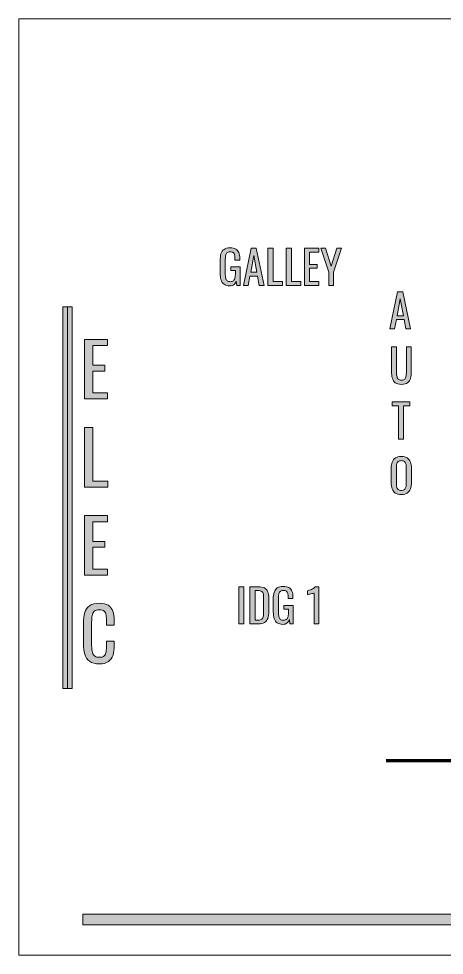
# Model space of a CAD drawing. Header units: inches. Extents: x 290.3 to 322.7, y 391.4 to 401.6.
# Drawn here: x 290.25 to 294.89, y 391.4 to 401.6 of the extents above; entities that cross this region are included whole.
import ezdxf

# ---------------------------------------------------------------- set-up
doc = ezdxf.new("R2010")
doc.units = ezdxf.units.IN
doc.header["$MEASUREMENT"] = 0
for name, color, linetype in [('Elec_Holes v6_0', 7, 'Continuous'), ('LINES', 7, 'Continuous'), ('TEXT', 7, 'Continuous')]:
    doc.layers.add(name, color=color, linetype=linetype)

# ---------------------------------------------------------------- blocks, each defined once
blk = doc.blocks.new('block 56')
at = {"layer": 'Elec_Holes v6_0', "lineweight": 0}
blk.add_lwpolyline([(290.25, 401.6), (290.25, 391.4)], dxfattribs=at)
blk = doc.blocks.new('block 63')
at = {"layer": 'Elec_Holes v6_0', "lineweight": 0}
blk.add_lwpolyline([(290.25, 401.6), (322.75, 401.6)], dxfattribs=at)
blk = doc.blocks.new('block 65')
at = {"layer": 'Elec_Holes v6_0', "lineweight": 0}
blk.add_lwpolyline([(290.25, 391.4), (322.75, 391.4)], dxfattribs=at)
blk = doc.blocks.new('block 256')
at = {"layer": 'LINES'}
h = blk.add_hatch(color=7, dxfattribs=at)
h.dxf.hatch_style = 2
h.paths.add_polyline_path([(290.831, 394.304), (290.731, 394.304), (290.731, 398.461), (290.831, 398.461)])
at = {"layer": 'LINES', "lineweight": 0}
for points in [[(290.831, 394.304), (290.731, 394.304), (290.731, 398.461), (290.831, 398.461), (290.831, 394.304)], [(290.781, 398.462), (290.781, 394.304)]]:
    blk.add_lwpolyline(points, dxfattribs=at)
blk = doc.blocks.new('block 277')
at = {"layer": 'TEXT'}
h = blk.add_hatch(color=7, dxfattribs=at)
h.dxf.hatch_style = 2
edge = h.paths.add_edge_path()
edge.add_spline(control_points=[(292.55, 398.691), (292.524, 398.691), (292.504, 398.697), (292.489, 398.708), (292.474, 398.718), (292.463, 398.734), (292.456, 398.755), (292.449, 398.775), (292.446, 398.8), (292.446, 398.829), (292.446, 398.829), (292.446, 398.965), (292.446, 398.965), (292.446, 398.995), (292.449, 399.02), (292.455, 399.041), (292.461, 399.062), (292.472, 399.077), (292.488, 399.088), (292.504, 399.099), (292.526, 399.105), (292.554, 399.105), (292.58, 399.105), (292.6, 399.101), (292.616, 399.092), (292.631, 399.083), (292.643, 399.07), (292.649, 399.053), (292.656, 399.036), (292.66, 399.014), (292.66, 398.987), (292.66, 398.987), (292.66, 398.972), (292.66, 398.972), (292.66, 398.972), (292.607, 398.972), (292.607, 398.972), (292.607, 398.972), (292.607, 398.984), (292.607, 398.984), (292.607, 399.002), (292.605, 399.017), (292.604, 399.027), (292.601, 399.039), (292.596, 399.047), (292.589, 399.053), (292.582, 399.058), (292.571, 399.061), (292.555, 399.061), (292.539, 399.061), (292.527, 399.057), (292.519, 399.049), (292.512, 399.042), (292.507, 399.031), (292.505, 399.018), (292.503, 399.005), (292.502, 398.99), (292.502, 398.973), (292.502, 398.973), (292.502, 398.823), (292.502, 398.823), (292.502, 398.804), (292.504, 398.788), (292.507, 398.775), (292.509, 398.762), (292.515, 398.752), (292.523, 398.746), (292.531, 398.739), (292.542, 398.736), (292.557, 398.736), (292.572, 398.736), (292.583, 398.74), (292.591, 398.747), (292.599, 398.754), (292.604, 398.764), (292.607, 398.778), (292.61, 398.792), (292.612, 398.809), (292.612, 398.829), (292.612, 398.829), (292.612, 398.857), (292.612, 398.857), (292.612, 398.857), (292.561, 398.857), (292.561, 398.857), (292.561, 398.857), (292.561, 398.897), (292.561, 398.897), (292.561, 398.897), (292.663, 398.897), (292.663, 398.897), (292.663, 398.897), (292.663, 398.696), (292.663, 398.696), (292.663, 398.696), (292.627, 398.696), (292.627, 398.696), (292.627, 398.696), (292.622, 398.743), (292.622, 398.743), (292.617, 398.728), (292.608, 398.715), (292.597, 398.706), (292.585, 398.696), (292.57, 398.691), (292.55, 398.691)], knot_values=[0, 0, 0, 0, 1, 1, 1, 2, 2, 2, 3, 3, 3, 4, 4, 4, 5, 5, 5, 6, 6, 6, 7, 7, 7, 8, 8, 8, 9, 9, 9, 10, 10, 10, 11, 11, 11, 12, 12, 12, 13, 13, 13, 14, 14, 14, 15, 15, 15, 16, 16, 16, 17, 17, 17, 18, 18, 18, 19, 19, 19, 20, 20, 20, 21, 21, 21, 22, 22, 22, 23, 23, 23, 24, 24, 24, 25, 25, 25, 26, 26, 26, 27, 27, 27, 28, 28, 28, 29, 29, 29, 30, 30, 30, 31, 31, 31, 32, 32, 32, 33, 33, 33, 34, 34, 34, 35, 35, 35, 35], degree=3, periodic=0)
h = blk.add_hatch(color=7, dxfattribs=at)
h.dxf.hatch_style = 2
h.paths.add_polyline_path([(292.699, 398.696), (292.785, 399.101), (292.839, 399.101), (292.926, 398.696), (292.873, 398.696), (292.854, 398.798), (292.771, 398.798), (292.752, 398.696)])
h.paths.add_polyline_path([(292.779, 398.839), (292.847, 398.839), (292.812, 399.021)])
h = blk.add_hatch(color=7, dxfattribs=at)
h.dxf.hatch_style = 2
h.paths.add_polyline_path([(292.967, 398.696), (292.967, 399.101), (293.023, 399.101), (293.023, 398.737), (293.127, 398.737), (293.127, 398.696)])
h = blk.add_hatch(color=7, dxfattribs=at)
h.dxf.hatch_style = 2
h.paths.add_polyline_path([(293.166, 398.696), (293.166, 399.101), (293.222, 399.101), (293.222, 398.737), (293.325, 398.737), (293.325, 398.696)])
h = blk.add_hatch(color=7, dxfattribs=at)
h.dxf.hatch_style = 2
h.paths.add_polyline_path([(293.364, 398.696), (293.364, 399.101), (293.521, 399.101), (293.521, 399.059), (293.42, 399.059), (293.42, 398.925), (293.502, 398.925), (293.502, 398.885), (293.42, 398.885), (293.42, 398.737), (293.522, 398.737), (293.522, 398.696)])
h = blk.add_hatch(color=7, dxfattribs=at)
h.dxf.hatch_style = 2
h.paths.add_polyline_path([(293.629, 398.696), (293.629, 398.839), (293.542, 399.101), (293.594, 399.101), (293.656, 398.906), (293.717, 399.101), (293.77, 399.101), (293.683, 398.839), (293.683, 398.696)])
at = {"layer": 'TEXT', "lineweight": 0}
for points in [[(292.699, 398.696), (292.785, 399.101), (292.839, 399.101), (292.926, 398.696), (292.873, 398.696), (292.854, 398.798), (292.771, 398.798), (292.752, 398.696), (292.699, 398.696)], [(292.967, 398.696), (292.967, 399.101), (293.023, 399.101), (293.023, 398.737), (293.127, 398.737), (293.127, 398.696), (292.967, 398.696)], [(293.166, 398.696), (293.166, 399.101), (293.222, 399.101), (293.222, 398.737), (293.325, 398.737), (293.325, 398.696), (293.166, 398.696)], [(293.364, 398.696), (293.364, 399.101), (293.521, 399.101), (293.521, 399.059), (293.42, 399.059), (293.42, 398.925), (293.502, 398.925), (293.502, 398.885), (293.42, 398.885), (293.42, 398.737), (293.522, 398.737), (293.522, 398.696), (293.364, 398.696)], [(293.629, 398.696), (293.629, 398.839), (293.542, 399.101), (293.594, 399.101), (293.656, 398.906), (293.717, 399.101), (293.77, 399.101), (293.683, 398.839), (293.683, 398.696), (293.629, 398.696)], [(292.779, 398.839), (292.847, 398.839), (292.812, 399.021), (292.779, 398.839)]]:
    blk.add_lwpolyline(points, dxfattribs=at)
blk.add_open_spline([(292.55, 398.691), (292.524, 398.691), (292.504, 398.697), (292.489, 398.708), (292.474, 398.718), (292.463, 398.734), (292.456, 398.755), (292.449, 398.775), (292.446, 398.8), (292.446, 398.829), (292.446, 398.829), (292.446, 398.965), (292.446, 398.965), (292.446, 398.995), (292.449, 399.02), (292.455, 399.041), (292.461, 399.062), (292.472, 399.077), (292.488, 399.088), (292.504, 399.099), (292.526, 399.105), (292.554, 399.105), (292.58, 399.105), (292.6, 399.101), (292.616, 399.092), (292.631, 399.083), (292.643, 399.07), (292.649, 399.053), (292.656, 399.036), (292.66, 399.014), (292.66, 398.987), (292.66, 398.987), (292.66, 398.972), (292.66, 398.972), (292.66, 398.972), (292.607, 398.972), (292.607, 398.972), (292.607, 398.972), (292.607, 398.984), (292.607, 398.984), (292.607, 399.002), (292.605, 399.017), (292.604, 399.027), (292.601, 399.039), (292.596, 399.047), (292.589, 399.053), (292.582, 399.058), (292.571, 399.061), (292.555, 399.061), (292.539, 399.061), (292.527, 399.057), (292.519, 399.049), (292.512, 399.042), (292.507, 399.031), (292.505, 399.018), (292.503, 399.005), (292.502, 398.99), (292.502, 398.973), (292.502, 398.973), (292.502, 398.823), (292.502, 398.823), (292.502, 398.804), (292.504, 398.788), (292.507, 398.775), (292.509, 398.762), (292.515, 398.752), (292.523, 398.746), (292.531, 398.739), (292.542, 398.736), (292.557, 398.736), (292.572, 398.736), (292.583, 398.74), (292.591, 398.747), (292.599, 398.754), (292.604, 398.764), (292.607, 398.778), (292.61, 398.792), (292.612, 398.809), (292.612, 398.829), (292.612, 398.829), (292.612, 398.857), (292.612, 398.857), (292.612, 398.857), (292.561, 398.857), (292.561, 398.857), (292.561, 398.857), (292.561, 398.897), (292.561, 398.897), (292.561, 398.897), (292.663, 398.897), (292.663, 398.897), (292.663, 398.897), (292.663, 398.696), (292.663, 398.696), (292.663, 398.696), (292.627, 398.696), (292.627, 398.696), (292.627, 398.696), (292.622, 398.743), (292.622, 398.743), (292.617, 398.728), (292.608, 398.715), (292.597, 398.706), (292.585, 398.696), (292.57, 398.691), (292.55, 398.691)], degree=3, knots=[0, 0, 0, 0, 1, 1, 1, 2, 2, 2, 3, 3, 3, 4, 4, 4, 5, 5, 5, 6, 6, 6, 7, 7, 7, 8, 8, 8, 9, 9, 9, 10, 10, 10, 11, 11, 11, 12, 12, 12, 13, 13, 13, 14, 14, 14, 15, 15, 15, 16, 16, 16, 17, 17, 17, 18, 18, 18, 19, 19, 19, 20, 20, 20, 21, 21, 21, 22, 22, 22, 23, 23, 23, 24, 24, 24, 25, 25, 25, 26, 26, 26, 27, 27, 27, 28, 28, 28, 29, 29, 29, 30, 30, 30, 31, 31, 31, 32, 32, 32, 33, 33, 33, 34, 34, 34, 35, 35, 35, 35], dxfattribs=at)
blk = doc.blocks.new('block 278')
at = {"layer": 'TEXT'}
h = blk.add_hatch(color=7, dxfattribs=at)
h.dxf.hatch_style = 2
h.paths.add_polyline_path([(290.966, 397.46), (290.966, 398.108), (291.218, 398.108), (291.218, 398.041), (291.057, 398.041), (291.057, 397.826), (291.187, 397.826), (291.187, 397.762), (291.057, 397.762), (291.057, 397.525), (291.219, 397.525), (291.219, 397.46)])
h = blk.add_hatch(color=7, dxfattribs=at)
h.dxf.hatch_style = 2
h.paths.add_polyline_path([(290.966, 396.5), (290.966, 397.148), (291.057, 397.148), (291.057, 396.565), (291.223, 396.565), (291.223, 396.5)])
h = blk.add_hatch(color=7, dxfattribs=at)
h.dxf.hatch_style = 2
h.paths.add_polyline_path([(290.966, 395.54), (290.966, 396.188), (291.218, 396.188), (291.218, 396.121), (291.057, 396.121), (291.057, 395.906), (291.187, 395.906), (291.187, 395.843), (291.057, 395.843), (291.057, 395.605), (291.219, 395.605), (291.219, 395.54)])
h = blk.add_hatch(color=7, dxfattribs=at)
h.dxf.hatch_style = 2
edge = h.paths.add_edge_path()
edge.add_spline(control_points=[(291.129, 394.573), (291.083, 394.573), (291.047, 394.583), (291.022, 394.602), (290.997, 394.621), (290.979, 394.647), (290.969, 394.68), (290.959, 394.712), (290.955, 394.748), (290.955, 394.788), (290.955, 394.788), (290.955, 395.018), (290.955, 395.018), (290.955, 395.061), (290.959, 395.099), (290.969, 395.132), (290.979, 395.164), (290.997, 395.189), (291.022, 395.207), (291.047, 395.225), (291.083, 395.234), (291.129, 395.234), (291.169, 395.234), (291.202, 395.227), (291.225, 395.212), (291.249, 395.196), (291.266, 395.175), (291.276, 395.147), (291.287, 395.12), (291.292, 395.087), (291.292, 395.048), (291.292, 395.048), (291.292, 394.996), (291.292, 394.996), (291.292, 394.996), (291.207, 394.996), (291.207, 394.996), (291.207, 394.996), (291.207, 395.042), (291.207, 395.042), (291.207, 395.066), (291.205, 395.087), (291.203, 395.105), (291.2, 395.124), (291.194, 395.139), (291.183, 395.148), (291.172, 395.158), (291.155, 395.163), (291.129, 395.163), (291.104, 395.163), (291.085, 395.158), (291.074, 395.147), (291.062, 395.136), (291.054, 395.121), (291.051, 395.101), (291.047, 395.081), (291.045, 395.058), (291.045, 395.03), (291.045, 395.03), (291.045, 394.773), (291.045, 394.773), (291.045, 394.741), (291.048, 394.716), (291.054, 394.696), (291.059, 394.678), (291.068, 394.664), (291.08, 394.656), (291.092, 394.648), (291.109, 394.645), (291.129, 394.645), (291.154, 394.645), (291.172, 394.649), (291.183, 394.661), (291.193, 394.672), (291.2, 394.687), (291.203, 394.706), (291.205, 394.726), (291.207, 394.747), (291.207, 394.773), (291.207, 394.773), (291.207, 394.821), (291.207, 394.821), (291.207, 394.821), (291.292, 394.821), (291.292, 394.821), (291.292, 394.821), (291.292, 394.773), (291.292, 394.773), (291.292, 394.733), (291.287, 394.699), (291.278, 394.669), (291.268, 394.639), (291.251, 394.615), (291.228, 394.599), (291.205, 394.581), (291.171, 394.573), (291.129, 394.573)], knot_values=[0, 0, 0, 0, 1, 1, 1, 2, 2, 2, 3, 3, 3, 4, 4, 4, 5, 5, 5, 6, 6, 6, 7, 7, 7, 8, 8, 8, 9, 9, 9, 10, 10, 10, 11, 11, 11, 12, 12, 12, 13, 13, 13, 14, 14, 14, 15, 15, 15, 16, 16, 16, 17, 17, 17, 18, 18, 18, 19, 19, 19, 20, 20, 20, 21, 21, 21, 22, 22, 22, 23, 23, 23, 24, 24, 24, 25, 25, 25, 26, 26, 26, 27, 27, 27, 28, 28, 28, 29, 29, 29, 30, 30, 30, 31, 31, 31, 32, 32, 32, 32], degree=3, periodic=0)
at = {"layer": 'TEXT', "lineweight": 0}
for points in [[(290.966, 397.46), (290.966, 398.108), (291.218, 398.108), (291.218, 398.041), (291.057, 398.041), (291.057, 397.826), (291.187, 397.826), (291.187, 397.762), (291.057, 397.762), (291.057, 397.525), (291.219, 397.525), (291.219, 397.46), (290.966, 397.46)], [(290.966, 396.5), (290.966, 397.148), (291.057, 397.148), (291.057, 396.565), (291.223, 396.565), (291.223, 396.5), (290.966, 396.5)], [(290.966, 395.54), (290.966, 396.188), (291.218, 396.188), (291.218, 396.121), (291.057, 396.121), (291.057, 395.906), (291.187, 395.906), (291.187, 395.843), (291.057, 395.843), (291.057, 395.605), (291.219, 395.605), (291.219, 395.54), (290.966, 395.54)]]:
    blk.add_lwpolyline(points, dxfattribs=at)
blk.add_open_spline([(291.129, 394.573), (291.083, 394.573), (291.047, 394.583), (291.022, 394.602), (290.997, 394.621), (290.979, 394.647), (290.969, 394.68), (290.959, 394.712), (290.955, 394.748), (290.955, 394.788), (290.955, 394.788), (290.955, 395.018), (290.955, 395.018), (290.955, 395.061), (290.959, 395.099), (290.969, 395.132), (290.979, 395.164), (290.997, 395.189), (291.022, 395.207), (291.047, 395.225), (291.083, 395.234), (291.129, 395.234), (291.169, 395.234), (291.202, 395.227), (291.225, 395.212), (291.249, 395.196), (291.266, 395.175), (291.276, 395.147), (291.287, 395.12), (291.292, 395.087), (291.292, 395.048), (291.292, 395.048), (291.292, 394.996), (291.292, 394.996), (291.292, 394.996), (291.207, 394.996), (291.207, 394.996), (291.207, 394.996), (291.207, 395.042), (291.207, 395.042), (291.207, 395.066), (291.205, 395.087), (291.203, 395.105), (291.2, 395.124), (291.194, 395.139), (291.183, 395.148), (291.172, 395.158), (291.155, 395.163), (291.129, 395.163), (291.104, 395.163), (291.085, 395.158), (291.074, 395.147), (291.062, 395.136), (291.054, 395.121), (291.051, 395.101), (291.047, 395.081), (291.045, 395.058), (291.045, 395.03), (291.045, 395.03), (291.045, 394.773), (291.045, 394.773), (291.045, 394.741), (291.048, 394.716), (291.054, 394.696), (291.059, 394.678), (291.068, 394.664), (291.08, 394.656), (291.092, 394.648), (291.109, 394.645), (291.129, 394.645), (291.154, 394.645), (291.172, 394.649), (291.183, 394.661), (291.193, 394.672), (291.2, 394.687), (291.203, 394.706), (291.205, 394.726), (291.207, 394.747), (291.207, 394.773), (291.207, 394.773), (291.207, 394.821), (291.207, 394.821), (291.207, 394.821), (291.292, 394.821), (291.292, 394.821), (291.292, 394.821), (291.292, 394.773), (291.292, 394.773), (291.292, 394.733), (291.287, 394.699), (291.278, 394.669), (291.268, 394.639), (291.251, 394.615), (291.228, 394.599), (291.205, 394.581), (291.171, 394.573), (291.129, 394.573)], degree=3, knots=[0, 0, 0, 0, 1, 1, 1, 2, 2, 2, 3, 3, 3, 4, 4, 4, 5, 5, 5, 6, 6, 6, 7, 7, 7, 8, 8, 8, 9, 9, 9, 10, 10, 10, 11, 11, 11, 12, 12, 12, 13, 13, 13, 14, 14, 14, 15, 15, 15, 16, 16, 16, 17, 17, 17, 18, 18, 18, 19, 19, 19, 20, 20, 20, 21, 21, 21, 22, 22, 22, 23, 23, 23, 24, 24, 24, 25, 25, 25, 26, 26, 26, 27, 27, 27, 28, 28, 28, 29, 29, 29, 30, 30, 30, 31, 31, 31, 32, 32, 32, 32], dxfattribs=at)
blk = doc.blocks.new('block 301')
at = {"layer": 'TEXT'}
h = blk.add_hatch(color=7, dxfattribs=at)
h.dxf.hatch_style = 2
h.paths.add_polyline_path([(292.648, 395.009), (292.648, 395.414), (292.704, 395.414), (292.704, 395.009)])
h = blk.add_hatch(color=7, dxfattribs=at)
h.dxf.hatch_style = 2
edge = h.paths.add_edge_path()
edge.add_spline(control_points=[(292.77, 395.009), (292.77, 395.009), (292.77, 395.414), (292.77, 395.414), (292.77, 395.414), (292.857, 395.414), (292.857, 395.414), (292.887, 395.414), (292.911, 395.409), (292.929, 395.4), (292.946, 395.391), (292.958, 395.377), (292.966, 395.359), (292.974, 395.341), (292.977, 395.317), (292.977, 395.291), (292.977, 395.291), (292.977, 395.142), (292.977, 395.142), (292.977, 395.113), (292.974, 395.089), (292.966, 395.069), (292.958, 395.05), (292.946, 395.034), (292.93, 395.024), (292.913, 395.014), (292.89, 395.009), (292.862, 395.009), (292.862, 395.009), (292.77, 395.009), (292.77, 395.009)], knot_values=[0, 0, 0, 0, 1, 1, 1, 2, 2, 2, 3, 3, 3, 4, 4, 4, 5, 5, 5, 6, 6, 6, 7, 7, 7, 8, 8, 8, 9, 9, 9, 10, 10, 10, 10], degree=3, periodic=0)
edge = h.paths.add_edge_path()
edge.add_spline(control_points=[(292.826, 395.05), (292.826, 395.05), (292.858, 395.05), (292.858, 395.05), (292.878, 395.05), (292.893, 395.054), (292.902, 395.062), (292.911, 395.069), (292.916, 395.081), (292.917, 395.097), (292.919, 395.112), (292.92, 395.13), (292.92, 395.152), (292.92, 395.152), (292.92, 395.283), (292.92, 395.283), (292.92, 395.305), (292.919, 395.321), (292.917, 395.335), (292.914, 395.348), (292.908, 395.357), (292.899, 395.363), (292.89, 395.369), (292.875, 395.372), (292.856, 395.372), (292.856, 395.372), (292.826, 395.372), (292.826, 395.372), (292.826, 395.372), (292.826, 395.05), (292.826, 395.05)], knot_values=[0, 0, 0, 0, 1, 1, 1, 2, 2, 2, 3, 3, 3, 4, 4, 4, 5, 5, 5, 6, 6, 6, 7, 7, 7, 8, 8, 8, 9, 9, 9, 10, 10, 10, 10], degree=3, periodic=0)
h = blk.add_hatch(color=7, dxfattribs=at)
h.dxf.hatch_style = 2
edge = h.paths.add_edge_path()
edge.add_spline(control_points=[(293.129, 395.004), (293.104, 395.004), (293.084, 395.01), (293.069, 395.021), (293.054, 395.031), (293.042, 395.047), (293.036, 395.067), (293.029, 395.088), (293.025, 395.113), (293.025, 395.142), (293.025, 395.142), (293.025, 395.277), (293.025, 395.277), (293.025, 395.308), (293.028, 395.332), (293.035, 395.354), (293.041, 395.374), (293.052, 395.39), (293.068, 395.401), (293.083, 395.412), (293.105, 395.418), (293.134, 395.418), (293.159, 395.418), (293.18, 395.413), (293.195, 395.404), (293.211, 395.396), (293.222, 395.383), (293.229, 395.366), (293.236, 395.349), (293.239, 395.326), (293.239, 395.3), (293.239, 395.3), (293.239, 395.284), (293.239, 395.284), (293.239, 395.284), (293.187, 395.284), (293.187, 395.284), (293.187, 395.284), (293.187, 395.297), (293.187, 395.297), (293.187, 395.314), (293.185, 395.329), (293.183, 395.34), (293.181, 395.352), (293.176, 395.359), (293.169, 395.365), (293.162, 395.371), (293.15, 395.373), (293.135, 395.373), (293.118, 395.373), (293.106, 395.37), (293.099, 395.362), (293.091, 395.354), (293.086, 395.344), (293.084, 395.331), (293.083, 395.317), (293.082, 395.303), (293.082, 395.286), (293.082, 395.286), (293.082, 395.136), (293.082, 395.136), (293.082, 395.116), (293.083, 395.101), (293.086, 395.088), (293.089, 395.074), (293.094, 395.064), (293.103, 395.059), (293.11, 395.052), (293.122, 395.049), (293.136, 395.049), (293.151, 395.049), (293.163, 395.053), (293.17, 395.06), (293.178, 395.066), (293.184, 395.077), (293.187, 395.091), (293.19, 395.104), (293.191, 395.121), (293.191, 395.142), (293.191, 395.142), (293.191, 395.17), (293.191, 395.17), (293.191, 395.17), (293.14, 395.17), (293.14, 395.17), (293.14, 395.17), (293.14, 395.21), (293.14, 395.21), (293.14, 395.21), (293.243, 395.21), (293.243, 395.21), (293.243, 395.21), (293.243, 395.009), (293.243, 395.009), (293.243, 395.009), (293.207, 395.009), (293.207, 395.009), (293.207, 395.009), (293.202, 395.056), (293.202, 395.056), (293.196, 395.041), (293.188, 395.028), (293.176, 395.019), (293.165, 395.009), (293.149, 395.004), (293.129, 395.004)], knot_values=[0, 0, 0, 0, 1, 1, 1, 2, 2, 2, 3, 3, 3, 4, 4, 4, 5, 5, 5, 6, 6, 6, 7, 7, 7, 8, 8, 8, 9, 9, 9, 10, 10, 10, 11, 11, 11, 12, 12, 12, 13, 13, 13, 14, 14, 14, 15, 15, 15, 16, 16, 16, 17, 17, 17, 18, 18, 18, 19, 19, 19, 20, 20, 20, 21, 21, 21, 22, 22, 22, 23, 23, 23, 24, 24, 24, 25, 25, 25, 26, 26, 26, 27, 27, 27, 28, 28, 28, 29, 29, 29, 30, 30, 30, 31, 31, 31, 32, 32, 32, 33, 33, 33, 34, 34, 34, 35, 35, 35, 35], degree=3, periodic=0)
h = blk.add_hatch(color=7, dxfattribs=at)
h.dxf.hatch_style = 2
edge = h.paths.add_edge_path()
edge.add_spline(control_points=[(293.469, 395.009), (293.469, 395.009), (293.469, 395.344), (293.469, 395.344), (293.468, 395.344), (293.465, 395.343), (293.458, 395.341), (293.45, 395.34), (293.442, 395.338), (293.433, 395.336), (293.424, 395.334), (293.417, 395.333), (293.409, 395.331), (293.402, 395.33), (293.398, 395.329), (293.398, 395.329), (293.398, 395.329), (293.398, 395.37), (293.398, 395.37), (293.404, 395.371), (293.411, 395.373), (293.418, 395.376), (293.426, 395.378), (293.433, 395.381), (293.441, 395.384), (293.449, 395.388), (293.457, 395.392), (293.463, 395.396), (293.471, 395.401), (293.477, 395.407), (293.482, 395.414), (293.482, 395.414), (293.522, 395.414), (293.522, 395.414), (293.522, 395.414), (293.522, 395.009), (293.522, 395.009), (293.522, 395.009), (293.469, 395.009), (293.469, 395.009)], knot_values=[0, 0, 0, 0, 1, 1, 1, 2, 2, 2, 3, 3, 3, 4, 4, 4, 5, 5, 5, 6, 6, 6, 7, 7, 7, 8, 8, 8, 9, 9, 9, 10, 10, 10, 11, 11, 11, 12, 12, 12, 13, 13, 13, 13], degree=3, periodic=0)
at = {"layer": 'TEXT', "lineweight": 0}
blk.add_lwpolyline([(292.648, 395.009), (292.648, 395.414), (292.704, 395.414), (292.704, 395.009), (292.648, 395.009)], dxfattribs=at)
for points, knots in [([(292.77, 395.009), (292.77, 395.009), (292.77, 395.414), (292.77, 395.414), (292.77, 395.414), (292.857, 395.414), (292.857, 395.414), (292.887, 395.414), (292.911, 395.409), (292.929, 395.4), (292.946, 395.391), (292.958, 395.377), (292.966, 395.359), (292.974, 395.341), (292.977, 395.317), (292.977, 395.291), (292.977, 395.291), (292.977, 395.142), (292.977, 395.142), (292.977, 395.113), (292.974, 395.089), (292.966, 395.069), (292.958, 395.05), (292.946, 395.034), (292.93, 395.024), (292.913, 395.014), (292.89, 395.009), (292.862, 395.009), (292.862, 395.009), (292.77, 395.009), (292.77, 395.009)], [0, 0, 0, 0, 1, 1, 1, 2, 2, 2, 3, 3, 3, 4, 4, 4, 5, 5, 5, 6, 6, 6, 7, 7, 7, 8, 8, 8, 9, 9, 9, 10, 10, 10, 10]), ([(292.826, 395.05), (292.826, 395.05), (292.858, 395.05), (292.858, 395.05), (292.878, 395.05), (292.893, 395.054), (292.902, 395.062), (292.911, 395.069), (292.916, 395.081), (292.917, 395.097), (292.919, 395.112), (292.92, 395.13), (292.92, 395.152), (292.92, 395.152), (292.92, 395.283), (292.92, 395.283), (292.92, 395.305), (292.919, 395.321), (292.917, 395.335), (292.914, 395.348), (292.908, 395.357), (292.899, 395.363), (292.89, 395.369), (292.875, 395.372), (292.856, 395.372), (292.856, 395.372), (292.826, 395.372), (292.826, 395.372), (292.826, 395.372), (292.826, 395.05), (292.826, 395.05)], [0, 0, 0, 0, 1, 1, 1, 2, 2, 2, 3, 3, 3, 4, 4, 4, 5, 5, 5, 6, 6, 6, 7, 7, 7, 8, 8, 8, 9, 9, 9, 10, 10, 10, 10]), ([(293.129, 395.004), (293.104, 395.004), (293.084, 395.01), (293.069, 395.021), (293.054, 395.031), (293.042, 395.047), (293.036, 395.067), (293.029, 395.088), (293.025, 395.113), (293.025, 395.142), (293.025, 395.142), (293.025, 395.277), (293.025, 395.277), (293.025, 395.308), (293.028, 395.332), (293.035, 395.354), (293.041, 395.374), (293.052, 395.39), (293.068, 395.401), (293.083, 395.412), (293.105, 395.418), (293.134, 395.418), (293.159, 395.418), (293.18, 395.413), (293.195, 395.404), (293.211, 395.396), (293.222, 395.383), (293.229, 395.366), (293.236, 395.349), (293.239, 395.326), (293.239, 395.3), (293.239, 395.3), (293.239, 395.284), (293.239, 395.284), (293.239, 395.284), (293.187, 395.284), (293.187, 395.284), (293.187, 395.284), (293.187, 395.297), (293.187, 395.297), (293.187, 395.314), (293.185, 395.329), (293.183, 395.34), (293.181, 395.352), (293.176, 395.359), (293.169, 395.365), (293.162, 395.371), (293.15, 395.373), (293.135, 395.373), (293.118, 395.373), (293.106, 395.37), (293.099, 395.362), (293.091, 395.354), (293.086, 395.344), (293.084, 395.331), (293.083, 395.317), (293.082, 395.303), (293.082, 395.286), (293.082, 395.286), (293.082, 395.136), (293.082, 395.136), (293.082, 395.116), (293.083, 395.101), (293.086, 395.088), (293.089, 395.074), (293.094, 395.064), (293.103, 395.059), (293.11, 395.052), (293.122, 395.049), (293.136, 395.049), (293.151, 395.049), (293.163, 395.053), (293.17, 395.06), (293.178, 395.066), (293.184, 395.077), (293.187, 395.091), (293.19, 395.104), (293.191, 395.121), (293.191, 395.142), (293.191, 395.142), (293.191, 395.17), (293.191, 395.17), (293.191, 395.17), (293.14, 395.17), (293.14, 395.17), (293.14, 395.17), (293.14, 395.21), (293.14, 395.21), (293.14, 395.21), (293.243, 395.21), (293.243, 395.21), (293.243, 395.21), (293.243, 395.009), (293.243, 395.009), (293.243, 395.009), (293.207, 395.009), (293.207, 395.009), (293.207, 395.009), (293.202, 395.056), (293.202, 395.056), (293.196, 395.041), (293.188, 395.028), (293.176, 395.019), (293.165, 395.009), (293.149, 395.004), (293.129, 395.004)], [0, 0, 0, 0, 1, 1, 1, 2, 2, 2, 3, 3, 3, 4, 4, 4, 5, 5, 5, 6, 6, 6, 7, 7, 7, 8, 8, 8, 9, 9, 9, 10, 10, 10, 11, 11, 11, 12, 12, 12, 13, 13, 13, 14, 14, 14, 15, 15, 15, 16, 16, 16, 17, 17, 17, 18, 18, 18, 19, 19, 19, 20, 20, 20, 21, 21, 21, 22, 22, 22, 23, 23, 23, 24, 24, 24, 25, 25, 25, 26, 26, 26, 27, 27, 27, 28, 28, 28, 29, 29, 29, 30, 30, 30, 31, 31, 31, 32, 32, 32, 33, 33, 33, 34, 34, 34, 35, 35, 35, 35]), ([(293.469, 395.009), (293.469, 395.009), (293.469, 395.344), (293.469, 395.344), (293.468, 395.344), (293.465, 395.343), (293.458, 395.341), (293.45, 395.34), (293.442, 395.338), (293.433, 395.336), (293.424, 395.334), (293.417, 395.333), (293.409, 395.331), (293.402, 395.33), (293.398, 395.329), (293.398, 395.329), (293.398, 395.329), (293.398, 395.37), (293.398, 395.37), (293.404, 395.371), (293.411, 395.373), (293.418, 395.376), (293.426, 395.378), (293.433, 395.381), (293.441, 395.384), (293.449, 395.388), (293.457, 395.392), (293.463, 395.396), (293.471, 395.401), (293.477, 395.407), (293.482, 395.414), (293.482, 395.414), (293.522, 395.414), (293.522, 395.414), (293.522, 395.414), (293.522, 395.009), (293.522, 395.009), (293.522, 395.009), (293.469, 395.009), (293.469, 395.009)], [0, 0, 0, 0, 1, 1, 1, 2, 2, 2, 3, 3, 3, 4, 4, 4, 5, 5, 5, 6, 6, 6, 7, 7, 7, 8, 8, 8, 9, 9, 9, 10, 10, 10, 11, 11, 11, 12, 12, 12, 13, 13, 13, 13])]:
    blk.add_open_spline(points, degree=3, knots=knots, dxfattribs=at)
blk = doc.blocks.new('block 270')
at = {"layer": 'TEXT'}
h = blk.add_hatch(color=7, dxfattribs=at)
h.dxf.hatch_style = 2
h.paths.add_polyline_path([(307.771, 395.777), (307.856, 396.182), (307.911, 396.182), (307.997, 395.777), (307.944, 395.777), (307.926, 395.88), (307.843, 395.88), (307.823, 395.777)])
h.paths.add_polyline_path([(307.851, 395.92), (307.918, 395.92), (307.884, 396.103)])
h = blk.add_hatch(color=7, dxfattribs=at)
h.dxf.hatch_style = 2
edge = h.paths.add_edge_path()
edge.add_spline(control_points=[(307.897, 395.173), (307.867, 395.173), (307.845, 395.179), (307.829, 395.19), (307.813, 395.202), (307.803, 395.219), (307.798, 395.239), (307.792, 395.261), (307.789, 395.286), (307.789, 395.314), (307.789, 395.314), (307.789, 395.582), (307.789, 395.582), (307.789, 395.582), (307.843, 395.582), (307.843, 395.582), (307.843, 395.582), (307.843, 395.312), (307.843, 395.312), (307.843, 395.294), (307.844, 395.278), (307.847, 395.264), (307.849, 395.25), (307.854, 395.238), (307.861, 395.23), (307.869, 395.222), (307.881, 395.218), (307.897, 395.218), (307.913, 395.218), (307.925, 395.222), (307.933, 395.23), (307.94, 395.238), (307.945, 395.25), (307.947, 395.264), (307.95, 395.278), (307.951, 395.294), (307.951, 395.312), (307.951, 395.312), (307.951, 395.582), (307.951, 395.582), (307.951, 395.582), (308.005, 395.582), (308.005, 395.582), (308.005, 395.582), (308.005, 395.314), (308.005, 395.314), (308.005, 395.286), (308.002, 395.261), (307.996, 395.239), (307.99, 395.219), (307.979, 395.202), (307.964, 395.19), (307.949, 395.179), (307.927, 395.173), (307.897, 395.173)], knot_values=[0, 0, 0, 0, 1, 1, 1, 2, 2, 2, 3, 3, 3, 4, 4, 4, 5, 5, 5, 6, 6, 6, 7, 7, 7, 8, 8, 8, 9, 9, 9, 10, 10, 10, 11, 11, 11, 12, 12, 12, 13, 13, 13, 14, 14, 14, 15, 15, 15, 16, 16, 16, 17, 17, 17, 18, 18, 18, 18], degree=3, periodic=0)
h = blk.add_hatch(color=7, dxfattribs=at)
h.dxf.hatch_style = 2
h.paths.add_polyline_path([(307.864, 394.577), (307.864, 394.94), (307.796, 394.94), (307.796, 394.982), (307.987, 394.982), (307.987, 394.94), (307.921, 394.94), (307.921, 394.577)])
h = blk.add_hatch(color=7, dxfattribs=at)
h.dxf.hatch_style = 2
edge = h.paths.add_edge_path()
edge.add_spline(control_points=[(307.896, 393.974), (307.868, 393.974), (307.847, 393.979), (307.83, 393.989), (307.814, 394), (307.803, 394.016), (307.796, 394.035), (307.788, 394.055), (307.785, 394.078), (307.785, 394.104), (307.785, 394.104), (307.785, 394.258), (307.785, 394.258), (307.785, 394.285), (307.788, 394.308), (307.796, 394.327), (307.803, 394.347), (307.814, 394.361), (307.831, 394.371), (307.847, 394.381), (307.868, 394.387), (307.896, 394.387), (307.923, 394.387), (307.945, 394.381), (307.961, 394.371), (307.977, 394.36), (307.988, 394.346), (307.996, 394.327), (308.003, 394.308), (308.007, 394.285), (308.007, 394.258), (308.007, 394.258), (308.007, 394.104), (308.007, 394.104), (308.007, 394.078), (308.003, 394.055), (307.996, 394.035), (307.988, 394.016), (307.977, 394), (307.961, 393.989), (307.945, 393.979), (307.923, 393.974), (307.896, 393.974)], knot_values=[0, 0, 0, 0, 1, 1, 1, 2, 2, 2, 3, 3, 3, 4, 4, 4, 5, 5, 5, 6, 6, 6, 7, 7, 7, 8, 8, 8, 9, 9, 9, 10, 10, 10, 11, 11, 11, 12, 12, 12, 13, 13, 13, 14, 14, 14, 14], degree=3, periodic=0)
edge = h.paths.add_edge_path()
edge.add_spline(control_points=[(307.896, 394.018), (307.911, 394.018), (307.922, 394.021), (307.93, 394.027), (307.938, 394.033), (307.942, 394.042), (307.945, 394.053), (307.948, 394.064), (307.949, 394.077), (307.949, 394.092), (307.949, 394.092), (307.949, 394.27), (307.949, 394.27), (307.949, 394.285), (307.948, 394.298), (307.945, 394.309), (307.942, 394.319), (307.938, 394.328), (307.93, 394.334), (307.922, 394.34), (307.911, 394.342), (307.896, 394.342), (307.881, 394.342), (307.869, 394.34), (307.861, 394.334), (307.854, 394.328), (307.849, 394.319), (307.846, 394.309), (307.844, 394.298), (307.842, 394.285), (307.842, 394.27), (307.842, 394.27), (307.842, 394.092), (307.842, 394.092), (307.842, 394.077), (307.844, 394.064), (307.846, 394.053), (307.849, 394.042), (307.854, 394.033), (307.861, 394.027), (307.869, 394.021), (307.881, 394.018), (307.896, 394.018)], knot_values=[0, 0, 0, 0, 1, 1, 1, 2, 2, 2, 3, 3, 3, 4, 4, 4, 5, 5, 5, 6, 6, 6, 7, 7, 7, 8, 8, 8, 9, 9, 9, 10, 10, 10, 11, 11, 11, 12, 12, 12, 13, 13, 13, 14, 14, 14, 14], degree=3, periodic=0)
at = {"layer": 'TEXT', "lineweight": 0}
for points in [[(307.771, 395.777), (307.856, 396.182), (307.911, 396.182), (307.997, 395.777), (307.944, 395.777), (307.926, 395.88), (307.843, 395.88), (307.823, 395.777), (307.771, 395.777)], [(307.851, 395.92), (307.918, 395.92), (307.884, 396.103), (307.851, 395.92)], [(307.865, 394.577), (307.865, 394.94), (307.796, 394.94), (307.796, 394.982), (307.988, 394.982), (307.988, 394.94), (307.921, 394.94), (307.921, 394.577), (307.865, 394.577)]]:
    blk.add_lwpolyline(points, dxfattribs=at)
for points, knots in [([(307.897, 395.173), (307.867, 395.173), (307.845, 395.179), (307.829, 395.19), (307.813, 395.202), (307.803, 395.219), (307.798, 395.239), (307.792, 395.261), (307.789, 395.286), (307.789, 395.314), (307.789, 395.314), (307.789, 395.582), (307.789, 395.582), (307.789, 395.582), (307.843, 395.582), (307.843, 395.582), (307.843, 395.582), (307.843, 395.312), (307.843, 395.312), (307.843, 395.294), (307.844, 395.278), (307.847, 395.264), (307.849, 395.25), (307.854, 395.238), (307.861, 395.23), (307.869, 395.222), (307.881, 395.218), (307.897, 395.218), (307.913, 395.218), (307.925, 395.222), (307.933, 395.23), (307.94, 395.238), (307.945, 395.25), (307.947, 395.264), (307.95, 395.278), (307.951, 395.294), (307.951, 395.312), (307.951, 395.312), (307.951, 395.582), (307.951, 395.582), (307.951, 395.582), (308.005, 395.582), (308.005, 395.582), (308.005, 395.582), (308.005, 395.314), (308.005, 395.314), (308.005, 395.286), (308.002, 395.261), (307.996, 395.239), (307.99, 395.219), (307.979, 395.202), (307.964, 395.19), (307.949, 395.179), (307.927, 395.173), (307.897, 395.173)], [0, 0, 0, 0, 1, 1, 1, 2, 2, 2, 3, 3, 3, 4, 4, 4, 5, 5, 5, 6, 6, 6, 7, 7, 7, 8, 8, 8, 9, 9, 9, 10, 10, 10, 11, 11, 11, 12, 12, 12, 13, 13, 13, 14, 14, 14, 15, 15, 15, 16, 16, 16, 17, 17, 17, 18, 18, 18, 18]), ([(307.896, 393.974), (307.868, 393.974), (307.847, 393.979), (307.83, 393.989), (307.814, 394), (307.803, 394.016), (307.796, 394.035), (307.788, 394.055), (307.785, 394.078), (307.785, 394.104), (307.785, 394.104), (307.785, 394.258), (307.785, 394.258), (307.785, 394.285), (307.788, 394.308), (307.796, 394.327), (307.803, 394.347), (307.814, 394.361), (307.831, 394.371), (307.847, 394.381), (307.868, 394.387), (307.896, 394.387), (307.923, 394.387), (307.945, 394.381), (307.961, 394.371), (307.977, 394.36), (307.988, 394.346), (307.996, 394.327), (308.003, 394.308), (308.007, 394.285), (308.007, 394.258), (308.007, 394.258), (308.007, 394.104), (308.007, 394.104), (308.007, 394.078), (308.003, 394.055), (307.996, 394.035), (307.988, 394.016), (307.977, 394), (307.961, 393.989), (307.945, 393.979), (307.923, 393.974), (307.896, 393.974)], [0, 0, 0, 0, 1, 1, 1, 2, 2, 2, 3, 3, 3, 4, 4, 4, 5, 5, 5, 6, 6, 6, 7, 7, 7, 8, 8, 8, 9, 9, 9, 10, 10, 10, 11, 11, 11, 12, 12, 12, 13, 13, 13, 14, 14, 14, 14]), ([(307.896, 394.018), (307.911, 394.018), (307.922, 394.021), (307.93, 394.027), (307.938, 394.033), (307.942, 394.042), (307.945, 394.053), (307.948, 394.064), (307.949, 394.077), (307.949, 394.092), (307.949, 394.092), (307.949, 394.27), (307.949, 394.27), (307.949, 394.285), (307.948, 394.298), (307.945, 394.309), (307.942, 394.319), (307.938, 394.328), (307.93, 394.334), (307.922, 394.34), (307.911, 394.342), (307.896, 394.342), (307.881, 394.342), (307.869, 394.34), (307.861, 394.334), (307.854, 394.328), (307.849, 394.319), (307.846, 394.309), (307.844, 394.298), (307.842, 394.285), (307.842, 394.27), (307.842, 394.27), (307.842, 394.092), (307.842, 394.092), (307.842, 394.077), (307.844, 394.064), (307.846, 394.053), (307.849, 394.042), (307.854, 394.033), (307.861, 394.027), (307.869, 394.021), (307.881, 394.018), (307.896, 394.018)], [0, 0, 0, 0, 1, 1, 1, 2, 2, 2, 3, 3, 3, 4, 4, 4, 5, 5, 5, 6, 6, 6, 7, 7, 7, 8, 8, 8, 9, 9, 9, 10, 10, 10, 11, 11, 11, 12, 12, 12, 13, 13, 13, 14, 14, 14, 14])]:
    blk.add_open_spline(points, degree=3, knots=knots, dxfattribs=at)

msp = doc.modelspace()

# ---------------------------------------------------------------- hatches: boundary and pattern name
at = {"layer": 'LINES'}
h = msp.add_hatch(color=7, dxfattribs=at)
h.dxf.hatch_style = 2
h.paths.add_polyline_path([(322.05, 391.732), (290.95, 391.732), (290.95, 391.848), (322.05, 391.848)])

# ---------------------------------------------------------------- linework, layer by layer
at = {"layer": 'LINES', "lineweight": 140}
msp.add_lwpolyline([(295.583, 393.516), (294.254, 393.516)], dxfattribs=at)
at = {"layer": 'LINES', "lineweight": 0}
msp.add_lwpolyline([(322.05, 391.732), (290.95, 391.732), (290.95, 391.848), (322.05, 391.848), (322.05, 391.732)], dxfattribs=at)

# ---------------------------------------------------------------- block references
at = {"layer": 'Elec_Holes v6_0'}
for name in ['block 56', 'block 63', 'block 65']:
    msp.add_blockref(name, (0, 0), dxfattribs=at)
at = {"layer": 'LINES'}
msp.add_blockref('block 256', (0, 0), dxfattribs=at)
at = {"layer": 'TEXT'}
for name, p in [('block 277', (0, 0)), ('block 270', (-13.475, 2.445)), ('block 278', (0, 0)), ('block 301', (0, 0))]:
    msp.add_blockref(name, p, dxfattribs=at)

doc.saveas('drawing.dxf')
